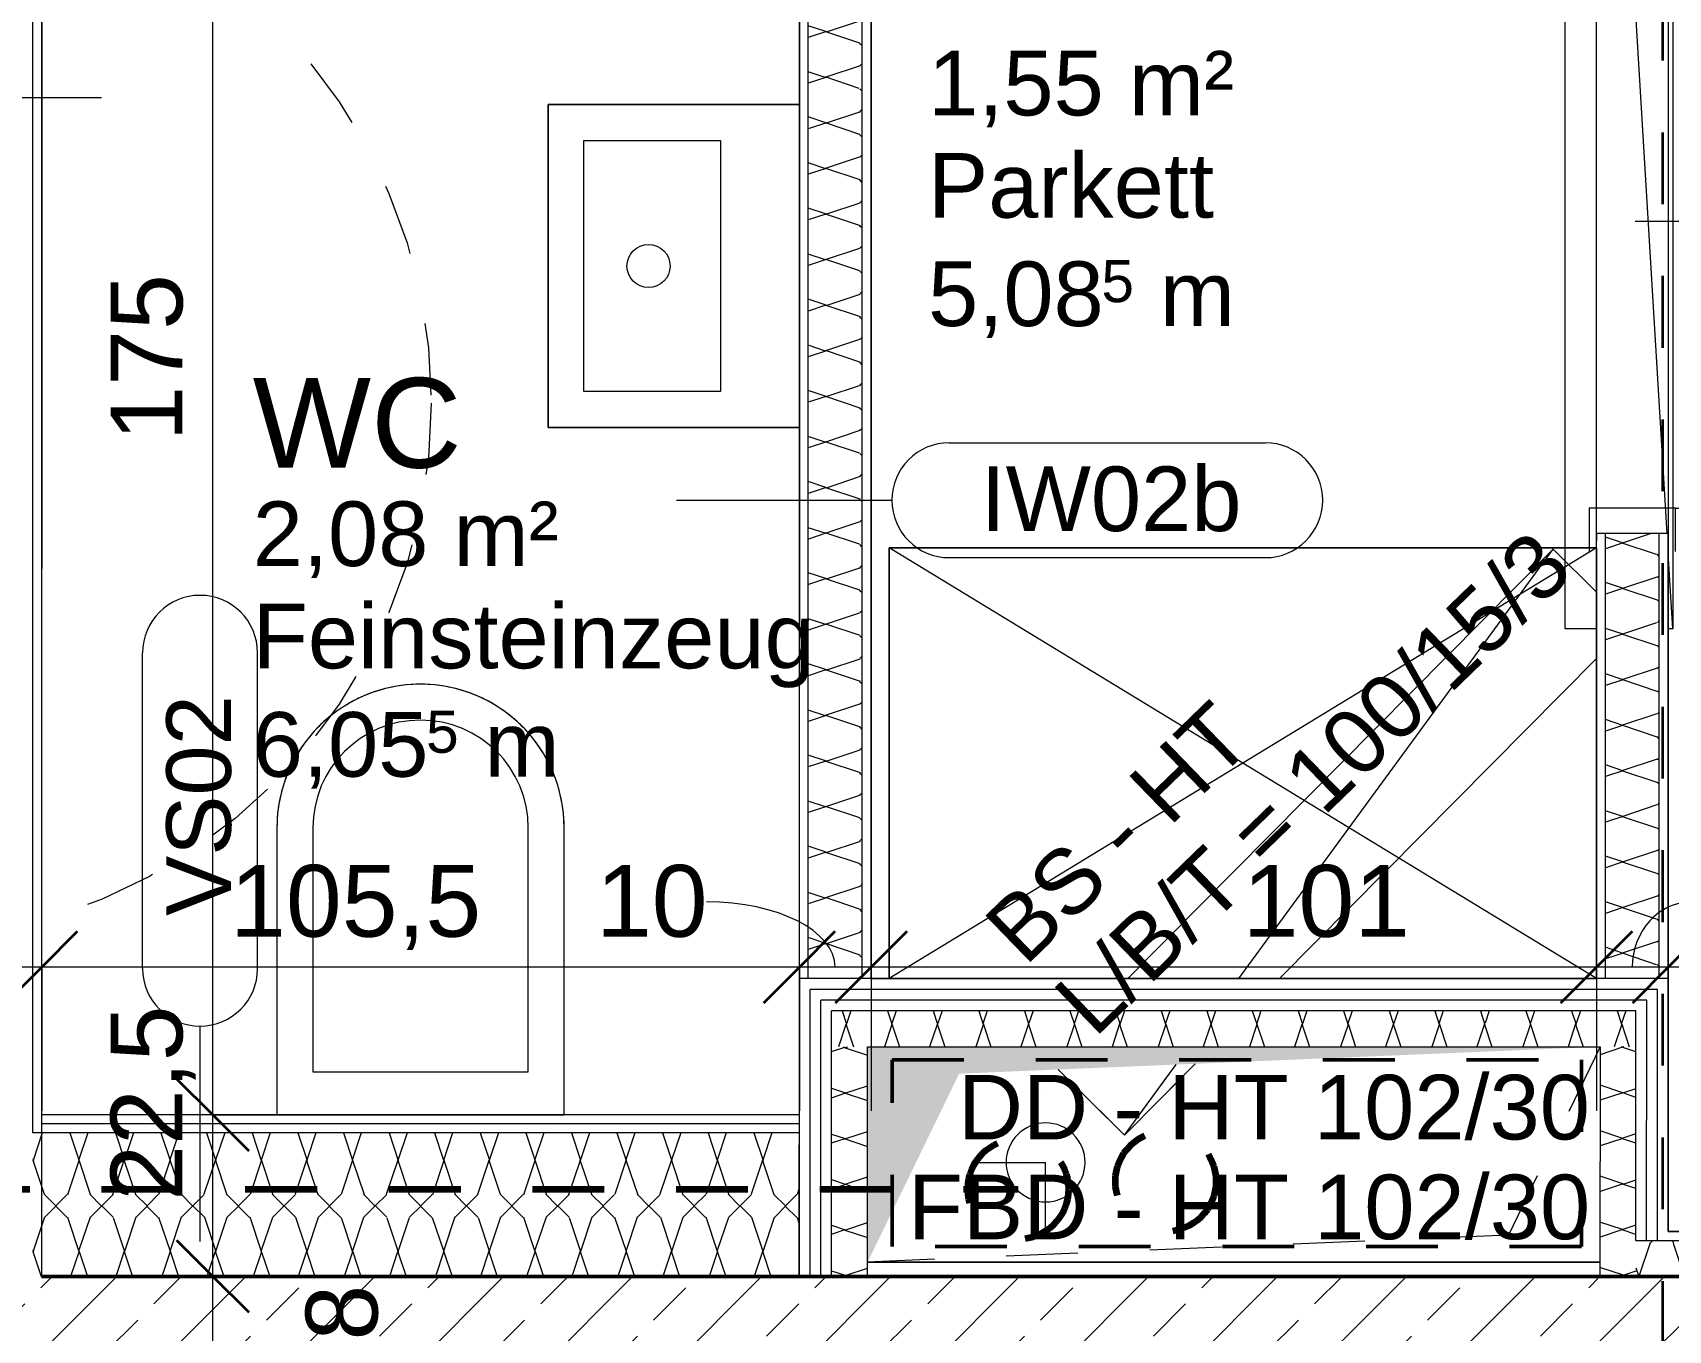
# Model space of a CAD drawing. Header units: metres. Extents: x -67.4 to -27.2, y 43.9 to 89.6.
# Drawn here: x -49.246 to -46.968, y 75.802 to 77.609 of the extents above; entities that cross this region are included whole.
import ezdxf

# ---------------------------------------------------------------- set-up
doc = ezdxf.new("R2010")
doc.units = ezdxf.units.M
for name, pattern in [('Strich Punkt', [0.015875, 0.00635, -0.004763, 0, -0.004763]), ('Strich Punkt Mittel', [0.015875, 0.00635, -0.004763, 0, -0.004763]), ('Verdeckt', [0.003, 0.002, -0.001])]:
    doc.linetypes.add(name, pattern=pattern)
for name, color, linetype, lineweight in [('A-DETL-GENF_', 92, 'Continuous', 13), ('A-DETL-MBND', 5, 'Continuous', 5), ('A_2D', 7, 'Continuous', 13), ('A_Bemassung-50_', 4, 'Continuous', 9), ('A_Bemassung_', 4, 'Continuous', 9), ('A_Beschriftung_', 7, 'Continuous', 9), ('A_Bodenschlitz', 7, 'Continuous', 5), ('A_Bodenschlitz_Projektion', 8, 'Verdeckt', 5), ('A_Brandabschnitte', 30, 'Verdeckt', 50), ('A_Decken', 8, 'Continuous', 13), ('A_Durchbruch_', 7, 'Continuous', 5), ('A_Durchbruch_Projektion', 8, 'Verdeckt', 5), ('A_Kanal_RW', 150, 'Strich Punkt', 100), ('A_Kanal_SW', 34, 'Strich Punkt', 100), ('A_Moebel', 6, 'Continuous', 13), ('A_Raeume_', 7, 'Continuous', 5), ('A_Raeume_Beschriftung_', 7, 'Continuous', 9), ('A_Raster_', 1, 'Continuous', 9), ('A_Sanitaer', 3, 'Continuous', 13), ('A_Tueren', 31, 'Continuous', 13), ('A_Waende', 7, 'Continuous', 13), ('P-PIPE', 3, 'Continuous', 5), ('P-PIPE-CNTR', 3, 'Continuous', 5)]:
    doc.layers.add(name, color=color, linetype=linetype, lineweight=lineweight)
doc.styles.add('Arial_2', font='arial.ttf', dxfattribs={"height": 0.09})
doc.styles.add('Arial_3', font='arial.ttf', dxfattribs={"height": 0.05849})
doc.styles.add('Arial_4', font='arial.ttf', dxfattribs={"height": 0.125})
doc.styles.add('Arial_5', font='arial.ttf', dxfattribs={"height": 0.1})
doc.dimstyles.new('WGA-Bemaßung_2', dxfattribs={"dimscale": 0.3048, "dimtxt": 0.102026, "dimasz": 0.328084, "dimexe": 0.246063, "dimexo": 0.0625, "dimgap": 0.04101, "dimtad": 1, "dimdec": 1, "dimlfac": 100, "dimrnd": 0.5, "dimdsep": 46, "dimtxsty": 'Arial_5', "dimblk1": 'OBLIQUE', "dimblk2": 'OBLIQUE', "dimsah": 1, "dimcen": 0.09, "dimdle": 0.246063, "dimazin": 2, "dimtfac": 1, "dimtdec": 4, "dimtix": 1, "dimtmove": 2, "dimatfit": 3, "dimfxl": 0.656168, "dimfxlon": 1, "dimtvp": 1, "dimtolj": 1, "dimtzin": 0, "dimarcsym": 2})
doc.dimstyles.new('WGA-Bemaßung_3', dxfattribs={"dimscale": 0.3048, "dimtxt": 0.102026, "dimasz": 0.328084, "dimexe": 0.246063, "dimexo": 0.0625, "dimgap": 0.04101, "dimtad": 1, "dimdec": 1, "dimlfac": 100, "dimrnd": 0.5, "dimdsep": 46, "dimtxsty": 'Arial_5', "dimblk1": 'OBLIQUE', "dimblk2": 'OBLIQUE', "dimsah": 1, "dimcen": 0.09, "dimdle": 0.246063, "dimazin": 2, "dimtfac": 1, "dimtdec": 4, "dimtix": 1, "dimtmove": 1, "dimatfit": 3, "dimfxl": 0.656168, "dimfxlon": 1, "dimtvp": 1, "dimtolj": 1, "dimtzin": 0, "dimarcsym": 2})

# ---------------------------------------------------------------- blocks, each defined once
blk = doc.blocks.new('UZ_D1 - SL_0800x2000_Zimmertür_Stahlzarge_GK-5426788-263_PP_02OG_BT2')
at = {"layer": 'A_Tueren', "lineweight": 5}
for p, q in [((0.4, 0.06), (0.4, 0.86)), ((-0.46, 0.06), (-0.4, 0.06)), ((-0.4, 0.06), (-0.4, -0.06)), ((0.4, 0.06), (0.4, -0.06)), ((0.46, 0.06), (0.4, 0.06)), ((-0.4, -0.06), (-0.46, -0.06)), ((0.4, -0.06), (0.46, -0.06))]:
    blk.add_line(p, q, dxfattribs=at)
blk.add_arc((0.4, 0.06), 0.8, 90, 180, dxfattribs=at)
blk = doc.blocks.new('Moeb_Schrank - Schrank_2m_60cm-6582120-263_PP_02OG_BT2')
at = {"layer": 'A_Moebel', "color": 8}
for p, q in [((0, 0), (0.985, 0.6)), ((0, 0.6), (0.985, 0)), ((0.985, 0.6), (0, 0.6)), ((0, 0.6), (0, 0)), ((0, 0), (0, 0.6)), ((0, 0.6), (0.985, 0.6)), ((0.985, 0), (0.985, 0.6)), ((0.985, 0.6), (0.985, 0)), ((0, 0), (0.985, 0)), ((0.985, 0), (0, 0))]:
    blk.add_line(p, q, dxfattribs=at)
blk = doc.blocks.new('Symbol_Schatten - Bodendurchbruch_Schatten-5766287-263_PP_02OG_BT2')
at = {"layer": 'A-DETL-MBND'}
for p, q in [((-0.51, -0.15), (0.51, -0.15)), ((0.51, -0.15), (-0.51, -0.15))]:
    blk.add_line(p, q, dxfattribs=at)
blk = doc.blocks.new('Symbol_Schatten - Bodendurchbruch_Schatten-V66-263_PP_02OG_BT2')
at = {"layer": 'A-DETL-GENF_'}
blk.add_hatch(color=256, dxfattribs=at).paths.add_polyline_path([(-0.51, -0.15), (-0.3825, 0.1125), (0.51, 0.15), (-0.51, 0.15), (-0.51, -0.1486)])
at = {"layer": 'A_2D'}
blk.add_line((0.51, -0.15), (-0.51, -0.15), dxfattribs=at)
at = {"layer": 'A_Durchbruch_'}
blk.add_line((-0.51, -0.15), (0.51, -0.15), dxfattribs=at)
blk = doc.blocks.new('Sani_WC-Wandbasierend - 400x600-V71-263_PP_02OG_BT2')
at = {"layer": 'A_Sanitaer', "lineweight": 5}
for p, q in [((-0.075, 0.5125), (-0.075, 0.1125)), ((-0.075, 0.5125), (-0.075, 0.1125)), ((-0.025, 0.5125), (-0.025, 0.1725)), ((0.275, 0.1725), (0.275, 0.5125)), ((0.325, 0.1125), (0.325, 0.5125)), ((0.325, 0.1125), (0.325, 0.5125)), ((-0.025, 0.1725), (0.275, 0.1725)), ((-0.075, 0.1125), (0.325, 0.1125))]:
    blk.add_line(p, q, dxfattribs=at)
for radius, start, end in [(0.2, 0, 180), (0.2, 101.334, 112.8529), (0.2, 97.6033, 101.334), (0.2, 82.3967, 97.6033), (0.2, 78.666, 82.3967), (0.2, 67.1471, 78.666), (0.2, 118.3339, 128.1952), (0.2, 112.8529, 118.3339), (0.2, 61.6661, 67.1471), (0.2, 51.8048, 61.6661), (0.15, 0, 180), (0.2, 128.1952, 134.0719), (0.2, 45.9281, 51.8048), (0.2, 134.0719, 143.7338), (0.2, 36.2662, 45.9281), (0.2, 143.7338, 149.4915), (0.2, 30.5085, 36.2662), (0.2, 152.2044, 159.851), (0.2, 149.4915, 152.0709), (0.2, 20.149, 30.5085), (0.2, 159.851, 164.7803), (0.2, 15.2197, 20.149), (0.2, 164.7803, 180), (0.2, 0, 15.2197)]:
    blk.add_arc((0.125, 0.5125), radius, start, end, dxfattribs=at)
blk = doc.blocks.new('Sani_Handwaschbecken_Wandbasiert_eckig - 450 x 350-V72-263_PP_02OG_BT2')
at = {"layer": 'A_Sanitaer', "lineweight": 5}
for p, q in [((0.3476, 0.4), (-0.1024, 0.4)), ((-0.1024, 0.4), (-0.1024, 0.05)), ((-0.1024, 0.05), (-0.1024, 0.4)), ((-0.1024, 0.4), (0.3476, 0.4)), ((0.3476, 0.05), (0.3476, 0.4)), ((0.3476, 0.4), (0.3476, 0.05)), ((-0.0524, 0.16), (-0.0524, 0.35)), ((-0.0524, 0.35), (0.2976, 0.35)), ((0.2976, 0.35), (0.2976, 0.16)), ((0.2976, 0.16), (-0.0524, 0.16))]:
    blk.add_line(p, q, dxfattribs=at)
blk.add_circle((0.1226, 0.26), 0.03, dxfattribs=at)
blk = doc.blocks.new('Symbol_Schatten_Verdeckt_unten - Bodendurchbruch_Schatten_Verdeckt_unten-5766288-263_PP_02OG_BT2')
at = {"layer": 'A_Durchbruch_Projektion'}
for p, q in [((-0.51, 0.15), (0.51, 0.15)), ((-0.3825, 0.1125), (0.51, 0.15)), ((-0.51, -0.15), (-0.3825, 0.1125))]:
    blk.add_line(p, q, dxfattribs=at)
blk = doc.blocks.new('Allg_BS - HKLS-10235789-263_PP_02OG_BT2')
at = {"layer": 'A_Bodenschlitz'}
for p, q in [((-1.2499, -0.0372), (-1.2499, 0.0065)), ((-1.2499, 0.0065), (-1.1371, 0.0065)), ((-1.1371, 0.0065), (-0.2046, 0.0065)), ((-0.0796, 0.0065), (1.1204, 0.0065)), ((1.1204, -0.0013), (1.2511, 0.0065)), ((1.1204, 0.0065), (1.2511, 0.0065)), ((1.2511, 0.0065), (1.2511, -0.0522)), ((-0.0796, -0.0733), (1.1204, -0.0013)), ((1.2511, -0.0522), (1.2511, -0.1435)), ((-1.1171, -0.1355), (-0.2471, -0.0834)), ((-0.2571, -0.084), (-0.2471, -0.0834)), ((-1.2499, -0.1435), (-1.145, -0.1372)), ((-1.2499, -0.1435), (-1.2499, -0.1372)), ((1.2511, -0.1435), (-1.2499, -0.1435))]:
    blk.add_line(p, q, dxfattribs=at)
at = {"layer": 'A_Bodenschlitz_Projektion'}
blk.add_line((-0.2571, -0.084), (-0.2471, -0.0834), dxfattribs=at)
blk = doc.blocks.new('Allg_BS - HKLS-10235931-263_PP_02OG_BT2')
at = {"layer": 'A_Bodenschlitz'}
for p, q in [((-0.3412, 0.0065), (0.5006, 0.0065)), ((-0.2323, -0.1034), (0.5006, 0.0065)), ((0.5006, 0.0065), (0.5006, -0.0783)), ((-0.4994, -0.1435), (-0.4994, -0.0138)), ((-0.4994, -0.1435), (-0.4994, -0.0138)), ((-0.4994, -0.1435), (-0.3791, -0.1255)), ((-0.4994, -0.1435), (-0.3791, -0.1255)), ((-0.3597, -0.1435), (-0.4994, -0.1435)), ((-0.3597, -0.1435), (-0.4994, -0.1435)), ((0.4348, -0.1435), (-0.1926, -0.1435))]:
    blk.add_line(p, q, dxfattribs=at)
at = {"layer": 'A_Bodenschlitz_Projektion'}
for p, q in [((-0.4994, -0.1435), (-0.4994, -0.0138)), ((-0.4994, -0.1435), (-0.3791, -0.1255)), ((-0.3597, -0.1435), (-0.4994, -0.1435))]:
    blk.add_line(p, q, dxfattribs=at)
blk = doc.blocks.new('BS_Tuer_PP - rechts-10002445-263_PP_02OG_BT2')
at = {"layer": 'A_Beschriftung_'}
blk.add_line((0, 0.000124), (0, -0.010513), dxfattribs=at)
blk = doc.blocks.new('DIMBLOCK227-263_PP_02OG_BT2')
at = {"layer": 'A_Bemassung-50_', "lineweight": 35, "transparency": 16777216}
for p, q in [((-48.9949, 75.8766), (-49.0449, 75.9266)), ((-48.9949, 75.8766), (-48.9449, 75.8266)), ((-48.995, 75.6966), (-49.0449, 75.7466)), ((-48.995, 75.6966), (-48.945, 75.6466))]:
    blk.add_line(p, q, dxfattribs=at)
at = {"layer": 'A_Bemassung-50_', "transparency": 16777216}
for p, q in [((-48.9949, 75.8766), (-49.0699, 75.8766)), ((-48.995, 75.6966), (-48.9949, 75.8766)), ((-48.9949, 75.8766), (-48.7949, 75.8766)), ((-48.995, 75.6966), (-49.07, 75.6966)), ((-48.995, 75.6966), (-48.795, 75.6966))]:
    blk.add_line(p, q, dxfattribs=at)
at = {"layer": 'A_Bemassung-50_', "color": 0, "transparency": 16777216, "insert": (-48.8655, 75.7096), "char_height": 0.1, "width": 0.184588, "attachment_point": 1, "rotation": 90, "line_spacing_factor": 0.941778, "style": 'Arial_5'}
blk.add_mtext('18', dxfattribs=at)
blk = doc.blocks.new('_Oblique')
at = {"color": 0, "linetype": 'ByBlock', "lineweight": -2}
blk.add_line((-0.5, -0.5), (0.5, 0.5), dxfattribs=at)
blk = doc.blocks.new('DIMBLOCK228-263_PP_02OG_BT2')
at = {"layer": 'A_Bemassung-50_', "lineweight": 35, "transparency": 16777216}
for p, q in [((-48.9949, 76.1016), (-49.0449, 76.1516)), ((-48.9949, 76.1016), (-48.9449, 76.0516)), ((-48.9949, 75.8766), (-49.0449, 75.9266)), ((-48.9949, 75.8766), (-48.9449, 75.8266))]:
    blk.add_line(p, q, dxfattribs=at)
at = {"layer": 'A_Bemassung-50_', "transparency": 16777216}
for p, q in [((-48.9949, 76.1016), (-49.0699, 76.1016)), ((-48.9949, 75.8766), (-48.9949, 76.1016)), ((-48.9949, 76.1016), (-48.7949, 76.1016)), ((-48.9949, 75.8766), (-49.0699, 75.8766)), ((-48.9949, 75.8766), (-48.7949, 75.8766))]:
    blk.add_line(p, q, dxfattribs=at)
at = {"layer": 'A_Bemassung-50_', "color": 0, "transparency": 16777216, "insert": (-49.1372, 75.9821), "char_height": 0.1, "width": 0.323972, "attachment_point": 1, "rotation": 90, "line_spacing_factor": 0.941778, "style": 'Arial_5'}
blk.add_mtext('22,5', dxfattribs=at)
blk = doc.blocks.new('DIMBLOCK229-263_PP_02OG_BT2')
at = {"layer": 'A_Bemassung-50_', "lineweight": 35, "transparency": 16777216}
for p, q in [((-48.9947, 77.8491), (-49.0447, 77.8991)), ((-48.9947, 77.8491), (-48.9447, 77.7991)), ((-48.9949, 76.1016), (-49.0449, 76.1516)), ((-48.9949, 76.1016), (-48.9449, 76.0516))]:
    blk.add_line(p, q, dxfattribs=at)
at = {"layer": 'A_Bemassung-50_', "transparency": 16777216}
for p, q in [((-48.9947, 77.8491), (-49.1947, 77.8491)), ((-48.9949, 76.1016), (-48.9947, 77.8491)), ((-48.9947, 77.8491), (-48.9197, 77.8491)), ((-48.9949, 76.1016), (-49.0699, 76.1016)), ((-48.9949, 76.1016), (-48.7949, 76.1016))]:
    blk.add_line(p, q, dxfattribs=at)
at = {"layer": 'A_Bemassung-50_', "color": 0, "transparency": 16777216, "insert": (-49.1371, 77.0397), "char_height": 0.1, "width": 0.276883, "attachment_point": 1, "rotation": 90, "line_spacing_factor": 0.941778, "style": 'Arial_5'}
blk.add_mtext('175', dxfattribs=at)
blk = doc.blocks.new('DIMBLOCK240-263_PP_02OG_BT2')
at = {"layer": 'A_Bemassung-50_', "transparency": 16777216}
for p, q in [((-46.9681, 76.3074), (-46.9681, 76.3824)), ((-45.2706, 76.3073), (-45.2706, 76.3823)), ((-45.2706, 76.3073), (-46.9681, 76.3074)), ((-46.9681, 76.3074), (-46.9681, 76.1074)), ((-45.2706, 76.3073), (-45.2706, 76.1073))]:
    blk.add_line(p, q, dxfattribs=at)
at = {"layer": 'A_Bemassung-50_', "lineweight": 35, "transparency": 16777216}
for p, q in [((-46.9681, 76.3074), (-46.9181, 76.3574)), ((-45.2706, 76.3073), (-45.2206, 76.3573)), ((-46.9681, 76.3074), (-47.0181, 76.2574)), ((-45.2706, 76.3073), (-45.3206, 76.2573))]:
    blk.add_line(p, q, dxfattribs=at)
at = {"layer": 'A_Bemassung-50_', "color": 0, "transparency": 16777216, "insert": (-46.0277, 76.4497), "char_height": 0.1, "width": 0.276883, "attachment_point": 1, "rotation": 359.9983, "line_spacing_factor": 0.941778, "style": 'Arial_5'}
blk.add_mtext('170', dxfattribs=at)
blk = doc.blocks.new('DIMBLOCK241-263_PP_02OG_BT2')
at = {"layer": 'A_Bemassung-50_', "transparency": 16777216}
for p, q in [((-47.0681, 76.3074), (-47.0681, 76.3824)), ((-46.9681, 76.3074), (-46.9681, 76.3824)), ((-46.9681, 76.3074), (-47.0681, 76.3074)), ((-47.0681, 76.3074), (-47.0681, 76.1074)), ((-46.9681, 76.3074), (-46.9681, 76.1074))]:
    blk.add_line(p, q, dxfattribs=at)
at = {"layer": 'A_Bemassung-50_', "lineweight": 35, "transparency": 16777216}
for p, q in [((-47.0681, 76.3074), (-47.0181, 76.3574)), ((-46.9681, 76.3074), (-46.9181, 76.3574)), ((-47.0681, 76.3074), (-47.1181, 76.2574)), ((-46.9681, 76.3074), (-47.0181, 76.2574))]:
    blk.add_line(p, q, dxfattribs=at)
at = {"layer": 'A_Bemassung-50_', "transparency": 16777216}
blk.add_ellipse((-46.9355, 76.3074), major_axis=(0, 0.091), ratio=0.90859, start_param=0, end_param=1.570796, dxfattribs=at)
at = {"layer": 'A_Bemassung-50_', "color": 0, "transparency": 16777216, "insert": (-46.9355, 76.4497), "char_height": 0.1, "width": 0.184588, "attachment_point": 1, "rotation": 359.9983, "line_spacing_factor": 0.941778, "style": 'Arial_5'}
blk.add_mtext('10', dxfattribs=at)
blk = doc.blocks.new('DIMBLOCK242-263_PP_02OG_BT2')
at = {"layer": 'A_Bemassung-50_', "transparency": 16777216}
for p, q in [((-48.0781, 76.3074), (-48.0781, 76.3824)), ((-47.0681, 76.3074), (-47.0681, 76.3824)), ((-47.0681, 76.3074), (-48.0781, 76.3074)), ((-48.0781, 76.3074), (-48.0781, 76.1074)), ((-47.0681, 76.3074), (-47.0681, 76.1074))]:
    blk.add_line(p, q, dxfattribs=at)
at = {"layer": 'A_Bemassung-50_', "lineweight": 35, "transparency": 16777216}
for p, q in [((-48.0781, 76.3074), (-48.0281, 76.3574)), ((-47.0681, 76.3074), (-47.0181, 76.3574)), ((-48.0781, 76.3074), (-48.1281, 76.2574)), ((-47.0681, 76.3074), (-47.1181, 76.2574))]:
    blk.add_line(p, q, dxfattribs=at)
at = {"layer": 'A_Bemassung-50_', "color": 0, "transparency": 16777216, "insert": (-47.5608, 76.4497), "char_height": 0.1, "width": 0.276883, "attachment_point": 1, "rotation": 359.9983, "line_spacing_factor": 0.941778, "style": 'Arial_5'}
blk.add_mtext('101', dxfattribs=at)
blk = doc.blocks.new('DIMBLOCK243-263_PP_02OG_BT2')
at = {"layer": 'A_Bemassung-50_', "transparency": 16777216}
for p, q in [((-48.1781, 76.3074), (-48.1781, 76.3824)), ((-48.0781, 76.3074), (-48.0781, 76.3824)), ((-48.0781, 76.3074), (-48.1781, 76.3074)), ((-48.1781, 76.3074), (-48.1781, 76.1074)), ((-48.0781, 76.3074), (-48.0781, 76.1074))]:
    blk.add_line(p, q, dxfattribs=at)
at = {"layer": 'A_Bemassung-50_', "lineweight": 35, "transparency": 16777216}
for p, q in [((-48.1781, 76.3074), (-48.1281, 76.3574)), ((-48.0781, 76.3074), (-48.0281, 76.3574)), ((-48.1781, 76.3074), (-48.2281, 76.2574)), ((-48.0781, 76.3074), (-48.1281, 76.2574))]:
    blk.add_line(p, q, dxfattribs=at)
at = {"layer": 'A_Bemassung-50_', "transparency": 16777216}
blk.add_ellipse((-48.3075, 76.3074), major_axis=(-0.1793, 0), ratio=0.507379, start_param=3.141593, end_param=4.712389, dxfattribs=at)
at = {"layer": 'A_Bemassung-50_', "color": 0, "transparency": 16777216, "insert": (-48.4613, 76.4497), "char_height": 0.1, "width": 0.184588, "attachment_point": 1, "rotation": 359.9983, "line_spacing_factor": 0.941778, "style": 'Arial_5'}
blk.add_mtext('10', dxfattribs=at)
blk = doc.blocks.new('DIMBLOCK244-263_PP_02OG_BT2')
at = {"layer": 'A_Bemassung-50_', "transparency": 16777216}
for p, q in [((-49.2331, 76.3074), (-49.2331, 76.3824)), ((-48.1781, 76.3074), (-48.1781, 76.3824)), ((-48.1781, 76.3074), (-49.2331, 76.3074)), ((-49.2331, 76.3074), (-49.2331, 76.1074)), ((-48.1781, 76.3074), (-48.1781, 76.1074))]:
    blk.add_line(p, q, dxfattribs=at)
at = {"layer": 'A_Bemassung-50_', "lineweight": 35, "transparency": 16777216}
for p, q in [((-49.2331, 76.3074), (-49.1831, 76.3574)), ((-48.1781, 76.3074), (-48.1281, 76.3574)), ((-49.2331, 76.3074), (-49.2831, 76.2574)), ((-48.1781, 76.3074), (-48.2281, 76.2574))]:
    blk.add_line(p, q, dxfattribs=at)
at = {"layer": 'A_Bemassung-50_', "color": 0, "transparency": 16777216, "insert": (-48.9707, 76.4498), "char_height": 0.1, "width": 0.416266, "attachment_point": 1, "rotation": 359.9983, "line_spacing_factor": 0.941778, "style": 'Arial_5'}
blk.add_mtext('105,5', dxfattribs=at)
blk = doc.blocks.new('DIMBLOCK245-263_PP_02OG_BT2')
at = {"layer": 'A_Bemassung-50_', "transparency": 16777216}
for p, q in [((-49.3331, 76.3074), (-49.3331, 76.3824)), ((-49.2331, 76.3074), (-49.2331, 76.3824)), ((-49.2331, 76.3074), (-49.3331, 76.3074)), ((-49.3331, 76.3074), (-49.3331, 76.1074)), ((-49.2331, 76.3074), (-49.2331, 76.1074))]:
    blk.add_line(p, q, dxfattribs=at)
at = {"layer": 'A_Bemassung-50_', "lineweight": 35, "transparency": 16777216}
for p, q in [((-49.3331, 76.3074), (-49.2831, 76.3574)), ((-49.2331, 76.3074), (-49.1831, 76.3574)), ((-49.3331, 76.3074), (-49.3831, 76.2574)), ((-49.2331, 76.3074), (-49.2831, 76.2574))]:
    blk.add_line(p, q, dxfattribs=at)
at = {"layer": 'A_Bemassung-50_', "transparency": 16777216}
blk.add_ellipse((-49.3889, 76.3074), major_axis=(-0.1058, 0), ratio=0.859994, start_param=3.141593, end_param=4.712389, dxfattribs=at)
at = {"layer": 'A_Bemassung-50_', "color": 0, "transparency": 16777216, "insert": (-49.5428, 76.4498), "char_height": 0.1, "width": 0.184588, "attachment_point": 1, "rotation": 359.9983, "line_spacing_factor": 0.941778, "style": 'Arial_5'}
blk.add_mtext('10', dxfattribs=at)
blk = doc.blocks.new('BS_Wand_Lollipop - rechts_oben-2026913-263_PP_02OG_BT2')
at = {"layer": 'A_Beschriftung_'}
for p, q in [((0.0046, 0.0016), (0.0134, 0.0016)), ((-0.003, 0), (0.003, 0)), ((0.0046, -0.0016), (0.0134, -0.0016))]:
    blk.add_line(p, q, dxfattribs=at)
for centre, start, end in [((0.0046, 0), 90, 270), ((0.0134, 0), 270, 90)]:
    blk.add_arc(centre, 0.0016, start, end, dxfattribs=at)
blk = doc.blocks.new('BS_Wand_Lollipop - links_unten-2026911-263_PP_02OG_BT2')
at = {"layer": 'A_Beschriftung_'}
for p, q in [((-0.00467, 0.001367), (-0.01347, 0.001367)), ((-0.003087, 0), (0.003, 0)), ((-0.00467, -0.001833), (-0.01347, -0.001833))]:
    blk.add_line(p, q, dxfattribs=at)
for centre, start, end in [((-0.01347, -0.000233), 90, 270), ((-0.00467, -0.000233), 270, 90)]:
    blk.add_arc(centre, 0.0016, start, end, dxfattribs=at)

msp = doc.modelspace()

# ---------------------------------------------------------------- hatches: boundary and pattern name
at = {"layer": 'A_Waende', "lineweight": 5}
h = msp.add_hatch(dxfattribs=at)
h.set_pattern_fill('FP_55', color=250, angle=247.64, style=0, pattern_type=2)
h.set_pattern_definition([(134.998, (-46.96795, 77.12031), (-0.253995, 0.127012), [0.02245, -0.15715]), (134.998, (-47.079095, 77.16819), (-0.253995, 0.127012), [0.02245, -0.15715]), (134.998, (-46.9677, 77.184), (-0.253995, 0.127012), [0.02245, -0.15715]), (134.998, (-47.079226, 77.23096), (-0.253995, 0.127012), [0.02245, -0.15715]), (161.563, (-46.98433, 77.135697), (-0.5079932, 0.1270184), [0.0502, -0.35141]), (161.563, (-47.031713, 77.151944), (-0.5079932, 0.1270184), [0.0502, -0.35141]), (161.563, (-46.98408, 77.19939), (-0.5079932, 0.1270184), [0.0502, -0.35141]), (161.563, (-47.031463, 77.215638), (-0.5079932, 0.1270184), [0.0502, -0.35141]), (224.998, (-47.07941, 77.13588), (0.254004, 0.126995), [0.02245, -0.15715]), (224.998, (-46.9677, 77.184), (0.254004, 0.126995), [0.02245, -0.15715]), (224.998, (-47.07916, 77.199575), (0.254004, 0.126995), [0.02245, -0.15715]), (224.998, (-46.967835, 77.24677), (0.254004, 0.126995), [0.02245, -0.15715]), (198.433, (-47.031713, 77.151944), (0.508002, 0.126983), [0.0502, -0.35141]), (198.433, (-46.984016, 77.168006), (0.508002, 0.126983), [0.0502, -0.35141]), (198.433, (-47.031463, 77.215638), (0.5080021, 0.126983), [0.0502, -0.35141]), (198.433, (-46.983766, 77.2317), (0.5080021, 0.126983), [0.0502, -0.35141])])
h.paths.add_polyline_path([(-46.9806, 76.2915), (-46.9806, 76.9115), (-47.0556, 76.9115), (-47.0556, 76.2915), (-47.0131, 76.2915)])
h.paths.add_polyline_path([(-46.9806, 77.7815), (-46.9806, 77.9365), (-47.0556, 77.9365), (-47.0552, 77.7815)])
h = msp.add_hatch(dxfattribs=at)
h.set_pattern_fill('FP_53', color=250, angle=247.64, style=0, pattern_type=2)
h.set_pattern_definition([(134.998, (-48.07858, 77.07004), (-0.253995, 0.127012), [0.02245, -0.15715]), (134.998, (-48.18972, 77.11792), (-0.253995, 0.127012), [0.02245, -0.15715]), (134.998, (-48.07833, 77.133735), (-0.253995, 0.127012), [0.02245, -0.15715]), (134.998, (-48.189475, 77.18162), (-0.253995, 0.127012), [0.02245, -0.15715]), (161.563, (-48.093655, 77.085973), (-0.5079932, 0.1270184), [0.0502, -0.35141]), (161.563, (-48.141037, 77.10222), (-0.5079932, 0.1270184), [0.0502, -0.35141]), (161.563, (-48.09433, 77.150047), (-0.5079932, 0.1270184), [0.0502, -0.35141]), (161.563, (-48.142093, 77.16537), (-0.5079932, 0.1270184), [0.0502, -0.35141]), (224.998, (-48.18873, 77.08616), (0.254004, 0.126995), [0.02245, -0.15715]), (224.998, (-48.07833, 77.133735), (0.254004, 0.126995), [0.02245, -0.15715]), (224.998, (-48.18941, 77.15023), (0.254004, 0.126995), [0.02245, -0.15715]), (224.998, (-48.07808, 77.19743), (0.254004, 0.126995), [0.02245, -0.15715]), (198.433, (-48.141037, 77.10222), (0.508002, 0.126983), [0.0502, -0.35141]), (198.433, (-48.09372, 77.117357), (0.508002, 0.126983), [0.0502, -0.35141]), (198.433, (-48.142093, 77.16537), (0.508002, 0.126983), [0.0502, -0.35141]), (198.433, (-48.094396, 77.18143), (0.508002, 0.126983), [0.0502, -0.35141])])
h.paths.add_polyline_path([(-48.0906, 76.2915), (-48.0906, 77.8616), (-48.1656, 77.8616), (-48.1656, 76.2915), (-48.1351, 76.2915)])
h = msp.add_hatch(dxfattribs=at)
h.set_pattern_fill('FP_59', color=250, angle=-112.36, style=0, pattern_type=2)
h.set_pattern_definition([(224.998, (-47.57289, 76.2911), (-0.127012, -0.253995), [0.02245, -0.15715]), (224.998, (-47.62077, 76.17995), (-0.127012, -0.253995), [0.02245, -0.15715]), (224.998, (-47.636585, 76.291345), (-0.127012, -0.253995), [0.02245, -0.15715]), (224.998, (-47.68447, 76.1802), (-0.127012, -0.253995), [0.02245, -0.15715]), (251.563, (-47.588823, 76.276023), (-0.1270184, -0.5079932), [0.0502, -0.35141]), (251.563, (-47.60545, 76.227716), (-0.1270184, -0.5079932), [0.0502, -0.35141]), (251.563, (-47.652897, 76.275348), (-0.1270184, -0.5079932), [0.0502, -0.35141]), (251.563, (-47.66822, 76.227586), (-0.1270184, -0.5079932), [0.0502, -0.35141]), (314.998, (-47.58939, 76.18002), (-0.126995, 0.254004), [0.02245, -0.15715]), (314.998, (-47.636585, 76.291345), (-0.126995, 0.254004), [0.02245, -0.15715]), (314.998, (-47.65308, 76.18027), (-0.126995, 0.254004), [0.02245, -0.15715]), (314.998, (-47.70028, 76.291595), (-0.126995, 0.254004), [0.02245, -0.15715]), (288.433, (-47.60545, 76.227716), (-0.126983, 0.508002), [0.0502, -0.35141]), (288.433, (-47.620588, 76.275033), (-0.126983, 0.508002), [0.0502, -0.35141]), (288.433, (-47.66822, 76.227586), (-0.126983, 0.508002), [0.0502, -0.35141]), (288.433, (-47.68428, 76.275282), (-0.126983, 0.508002), [0.0502, -0.35141])])
h.paths.add_polyline_path([(-47.0131, 76.1965), (-47.0131, 76.1965), (-47.0131, 76.2465), (-48.1331, 76.2465), (-48.1331, 76.1965), (-47.0132, 76.1965)])
h = msp.add_hatch(dxfattribs=at)
h.set_pattern_fill('FP_93', color=250, angle=-112.36, style=0, pattern_type=2)
h.set_pattern_definition([(315, (-48.17836, 76.03627), (0.253995, -0.127012), [0.02245, -0.15715]), (315, (-48.066835, 75.98931), (0.253995, -0.127012), [0.02245, -0.15715]), (315, (-48.17823, 75.9735), (0.253995, -0.127012), [0.02245, -0.15715]), (314.998, (-48.067085, 75.92562), (0.253995, -0.127012), [0.02245, -0.15715]), (341.563, (-48.16198, 76.020883), (0.507993, -0.1270184), [0.0502, -0.35141]), (341.563, (-48.114597, 76.004636), (0.507993, -0.1270184), [0.0502, -0.35141]), (341.563, (-48.16223, 75.95719), (0.507993, -0.1270184), [0.0502, -0.35141]), (341.563, (-48.114847, 75.94094), (0.507993, -0.1270184), [0.0502, -0.35141]), (45, (-48.0669, 76.0207), (-0.254004, -0.126995), [0.02245, -0.15715]), (45, (-48.17823, 75.9735), (-0.254004, -0.126995), [0.02245, -0.15715]), (45, (-48.06715, 75.957), (-0.254004, -0.126995), [0.02245, -0.15715]), (44.998, (-48.178476, 75.90981), (-0.254004, -0.126995), [0.02245, -0.15715]), (18.433, (-48.114597, 76.004636), (-0.508002, -0.126983), [0.0502, -0.35141]), (18.433, (-48.162294, 75.988573), (-0.508002, -0.126983), [0.0502, -0.35141]), (18.433, (-48.114847, 75.94094), (-0.508002, -0.126983), [0.0502, -0.35141]), (18.433, (-48.162163, 75.925804), (-0.508002, -0.126983), [0.0502, -0.35141])])
h.paths.add_polyline_path([(-48.0832, 75.8765), (-48.0832, 76.1965), (-48.1331, 76.1965), (-48.1332, 75.8765), (-48.0832, 75.8765)])
h = msp.add_hatch(dxfattribs=at)
h.set_pattern_fill('FP_92', color=250, angle=247.64, style=0, pattern_type=2)
h.set_pattern_definition([(135, (-46.96812, 76.03691), (-0.253995, 0.127012), [0.02245, -0.15715]), (135, (-47.07964, 76.08387), (-0.253995, 0.127012), [0.02245, -0.15715]), (135, (-46.96825, 76.09968), (-0.253995, 0.127012), [0.02245, -0.15715]), (134.998, (-47.07939, 76.14756), (-0.253995, 0.127012), [0.02245, -0.15715]), (161.563, (-46.984494, 76.0523), (-0.507993, 0.1270184), [0.0502, -0.35141]), (161.563, (-47.031876, 76.068547), (-0.507993, 0.1270184), [0.0502, -0.35141]), (161.563, (-46.984245, 76.115994), (-0.507993, 0.1270184), [0.0502, -0.35141]), (161.563, (-47.031626, 76.13224), (-0.507993, 0.1270184), [0.0502, -0.35141]), (225, (-47.07957, 76.05248), (0.254004, 0.126995), [0.02245, -0.15715]), (225, (-46.96825, 76.09968), (0.254004, 0.126995), [0.02245, -0.15715]), (225, (-47.07932, 76.11618), (0.254004, 0.126995), [0.02245, -0.15715]), (224.998, (-46.968, 76.16338), (0.254004, 0.126995), [0.02245, -0.15715]), (198.433, (-47.031876, 76.068547), (0.508002, 0.126983), [0.0502, -0.35141]), (198.433, (-46.98418, 76.08461), (0.508002, 0.126983), [0.0502, -0.35141]), (198.433, (-47.031626, 76.13224), (0.508002, 0.126983), [0.0502, -0.35141]), (198.433, (-46.98431, 76.14738), (0.508002, 0.126983), [0.0502, -0.35141])])
h.paths.add_polyline_path([(-47.0132, 75.8765), (-47.0132, 76.1965), (-47.0631, 76.1965), (-47.0632, 75.8765), (-47.0132, 75.8765)])
h = msp.add_hatch(dxfattribs=at)
h.set_pattern_fill('FP_60', color=250, angle=-112.36, style=0, pattern_type=2)
h.set_pattern_definition([(224.998, (-48.70512, 76.10157), (-0.127012, -0.253995), [0.02245, -0.15715]), (224.998, (-48.753, 75.99043), (-0.127012, -0.253995), [0.02245, -0.15715]), (224.998, (-48.76881, 76.10182), (-0.127012, -0.253995), [0.02245, -0.15715]), (224.998, (-48.816695, 75.99068), (-0.127012, -0.253995), [0.02245, -0.15715]), (251.563, (-48.721432, 76.085577), (-0.1270184, -0.5079932), [0.0502, -0.35141]), (251.563, (-48.73768, 76.038195), (-0.1270184, -0.5079932), [0.0502, -0.35141]), (251.563, (-48.785126, 76.085826), (-0.1270184, -0.5079932), [0.0502, -0.35141]), (251.563, (-48.80045, 76.038064), (-0.1270184, -0.5079932), [0.0502, -0.35141]), (314.998, (-48.72162, 75.9905), (-0.126995, 0.254004), [0.02245, -0.15715]), (314.998, (-48.76881, 76.10182), (-0.126995, 0.254004), [0.02245, -0.15715]), (314.998, (-48.78531, 75.99075), (-0.126995, 0.254004), [0.02245, -0.15715]), (314.998, (-48.83289, 76.10115), (-0.126995, 0.254004), [0.02245, -0.15715]), (288.433, (-48.73768, 76.038195), (-0.126983, 0.508002), [0.0502, -0.35141]), (288.433, (-48.752817, 76.08551), (-0.126983, 0.508002), [0.0502, -0.35141]), (288.433, (-48.80045, 76.038064), (-0.126983, 0.508002), [0.0502, -0.35141]), (288.433, (-48.81651, 76.08576), (-0.126983, 0.508002), [0.0502, -0.35141])])
h.paths.add_polyline_path([(-48.1782, 75.8765), (-48.1781, 76.0765), (-49.2456, 76.0765), (-49.2456, 75.8765), (-48.1793, 75.8765)])
h.paths.add_polyline_path([(-49.2332, 75.8765), (-49.2332, 75.8765), (-49.2456, 75.8765)])
h = msp.add_hatch(dxfattribs=at)
h.set_pattern_fill('FP_152', color=250, angle=-112.36, style=0, pattern_type=2)
h.set_pattern_definition([(224.998, (-46.08828, 75.938825), (-0.127012, -0.253995), [0.02245, -0.15715]), (224.998, (-46.13616, 75.82768), (-0.127012, -0.253995), [0.02245, -0.15715]), (224.998, (-46.15197, 75.939075), (-0.127012, -0.253995), [0.02245, -0.15715]), (224.998, (-46.19893, 75.82755), (-0.127012, -0.253995), [0.02245, -0.15715]), (251.563, (-46.10459, 75.92283), (-0.1270184, -0.5079932), [0.0502, -0.35141]), (251.563, (-46.119912, 75.875066), (-0.1270184, -0.5079932), [0.0502, -0.35141]), (251.563, (-46.16736, 75.922697), (-0.1270184, -0.5079932), [0.0502, -0.35141]), (251.563, (-46.183606, 75.875315), (-0.1270184, -0.5079932), [0.0502, -0.35141]), (314.998, (-46.10385, 75.82737), (-0.126995, 0.254004), [0.02245, -0.15715]), (314.998, (-46.15197, 75.939075), (-0.126995, 0.254004), [0.02245, -0.15715]), (314.998, (-46.16754, 75.82762), (-0.126995, 0.254004), [0.02245, -0.15715]), (314.998, (-46.21474, 75.93894), (-0.126995, 0.254004), [0.02245, -0.15715]), (288.433, (-46.119912, 75.875066), (-0.126983, 0.508002), [0.0502, -0.35141]), (288.433, (-46.135975, 75.922763), (-0.126983, 0.508002), [0.0502, -0.35141]), (288.433, (-46.183606, 75.875315), (-0.126983, 0.508002), [0.0502, -0.35141]), (288.433, (-46.19967, 75.923012), (-0.126983, 0.508002), [0.0502, -0.35141])])
h.paths.add_polyline_path([(-45.7207, 75.8764), (-45.7207, 75.9264), (-45.7682, 75.9264), (-45.7682, 75.8764), (-45.7235, 75.8764)])
h.paths.add_polyline_path([(-46.7882, 75.8765), (-46.7882, 75.9265), (-46.9682, 75.9265), (-46.9682, 75.9265), (-47.0132, 75.9265), (-47.0132, 75.8765), (-46.9682, 75.8765), (-46.9682, 75.8765), (-46.8082, 75.8765)])
h = msp.add_hatch(dxfattribs=at)
h.set_pattern_fill('FP_4', color=250, style=0, pattern_type=2)
h.set_pattern_definition([(45, (0, 0), (-0.08980256, 0.08980256), []), (45, (0.0898, 0), (-0.08980256, 0.08980256), [0.0635, -0.03175])])
h.paths.add_polyline_path([(-45.2082, 75.6964), (-45.2082, 75.8764), (-45.7682, 75.8764), (-45.7682, 75.6964), (-45.2082, 75.6964)])
h.paths.add_polyline_path([(-46.7882, 75.6965), (-46.7882, 75.8765), (-49.3331, 75.8765), (-49.3332, 75.8765), (-53.9882, 75.8766), (-53.9882, 75.6967), (-46.8082, 75.6965)])

# ---------------------------------------------------------------- linework, layer by layer
at = {"layer": 'A_2D', "linetype": 'Verdeckt', "lineweight": 5}
msp.add_circle((-49.4407, 77.0932), 0.75, dxfattribs=at)
at = {"layer": 'A_Brandabschnitte'}
for p, q in [((-48.049, 76.1782), (-47.089, 76.1782)), ((-48.049, 75.9182), (-48.049, 76.1782)), ((-47.089, 76.1782), (-47.089, 75.9182)), ((-47.089, 75.9182), (-48.049, 75.9182))]:
    msp.add_line(p, q, dxfattribs=at)
at = {"layer": 'A_Decken'}
for p, q in [((-47.0681, 76.2915), (-47.0681, 76.9015)), ((-48.0832, 75.8965), (-47.0632, 75.8965))]:
    msp.add_line(p, q, dxfattribs=at)
at = {"layer": 'A_Kanal_RW'}
msp.add_line((-49.3497, 75.9983), (-47.8734, 75.9983), dxfattribs=at)
msp.add_circle((-47.668, 76.0091), 0.07, dxfattribs=at)
at = {"layer": 'A_Kanal_SW'}
msp.add_circle((-47.8734, 75.9983), 0.07, dxfattribs=at)
at = {"layer": 'A_Raeume_', "flags": 128}
for points in [[(-46.9681, 77.949), (-46.9681, 76.2931), (-46.9681, 76.2915), (-46.9681, 76.244), (-46.9682, 75.939), (-45.2707, 75.9389), (-45.2706, 77.9489)], [(-49.2332, 75.8765), (-48.1782, 75.8765), (-48.1781, 76.244), (-48.1781, 76.2915), (-48.1781, 76.2931), (-48.1781, 77.8491), (-49.2331, 77.8491)], [(-48.0781, 77.824), (-48.0781, 76.2915), (-47.0681, 76.2915), (-47.0681, 77.8112), (-47.0681, 77.824), (-47.6531, 77.824)]]:
    msp.add_lwpolyline(points, close=True, dxfattribs=at)
at = {"layer": 'A_Raster_', "linetype": 'Strich Punkt Mittel', "lineweight": 35}
msp.add_line((-46.9759, 85.8702), (-46.9771, 46.5269), dxfattribs=at)
at = {"layer": 'A_Waende'}
for p, q in [((-49.2456, 76.0765), (-49.2456, 77.8616)), ((-49.2331, 76.1015), (-49.2331, 77.8491)), ((-48.1781, 77.8491), (-48.1782, 75.8765)), ((-48.1656, 76.2915), (-48.1656, 77.8616)), ((-48.0906, 76.2915), (-48.0906, 77.8365)), ((-48.0781, 76.2915), (-48.0781, 77.824)), ((-47.0681, 76.9115), (-47.0681, 76.9015)), ((-47.0556, 76.9115), (-47.0681, 76.9115)), ((-47.0556, 76.2915), (-47.0556, 76.9115)), ((-46.9681, 76.9115), (-46.9806, 76.9115)), ((-46.9806, 76.2915), (-46.9806, 76.9115)), ((-46.9682, 75.939), (-46.9681, 76.9115)), ((-46.9681, 76.2915), (-48.1781, 76.2915)), ((-48.1332, 75.8765), (-48.1331, 76.2465)), ((-47.0131, 76.2465), (-48.1331, 76.2465)), ((-47.0132, 75.9265), (-47.0131, 76.2465)), ((-48.1781, 76.1015), (-49.2331, 76.1015)), ((-48.1781, 76.0765), (-48.1781, 76.1015)), ((-48.1781, 76.0765), (-49.2456, 76.0765)), ((-46.7882, 75.939), (-46.9682, 75.939)), ((-47.0132, 75.9265), (-46.7882, 75.9265))]:
    msp.add_line(p, q, dxfattribs=at)
at = {"layer": 'A_Waende', "color": 250, "lineweight": 5}
for p, q in [((-46.9806, 76.9115), (-47.0556, 76.9115)), ((-48.0832, 75.8765), (-48.0831, 76.1965)), ((-48.0831, 76.1965), (-47.0631, 76.1965)), ((-47.0631, 76.1965), (-47.0632, 75.8765)), ((-48.1782, 75.8765), (-48.1781, 76.0765))]:
    msp.add_line(p, q, dxfattribs=at)
at = {"layer": 'A_Waende', "lineweight": 18}
for p, q in [((-48.1632, 75.8765), (-48.1631, 76.2765)), ((-46.9831, 76.2765), (-48.1631, 76.2765)), ((-46.9832, 75.9265), (-46.9831, 76.2765)), ((-48.1482, 75.8765), (-48.1481, 76.2615)), ((-46.9981, 76.2615), (-48.1481, 76.2615)), ((-46.9982, 75.9265), (-46.9981, 76.2615)), ((-48.1781, 76.089), (-49.2331, 76.089))]:
    msp.add_line(p, q, dxfattribs=at)
at = {"layer": 'A_Waende', "color": 10, "lineweight": 50}
msp.add_line((-46.7882, 75.8765), (-49.2332, 75.8765), dxfattribs=at)
at = {"layer": 'P-PIPE', "color": 34, "linetype": 'Strich Punkt'}
for start, end in [(112.64, 202.64), (22.64, 112.64), (292.64, 22.64), (202.64, 292.64)]:
    msp.add_arc((-47.8352, 76.0354), 0.055, start, end, dxfattribs=at)
at = {"layer": 'P-PIPE-CNTR', "color": 34, "linetype": 'Strich Punkt'}
for p, q in [((-47.8352, 75.9354), (-47.8352, 76.1354)), ((-47.9352, 76.0354), (-47.7352, 76.0354))]:
    msp.add_line(p, q, dxfattribs=at)

# ---------------------------------------------------------------- block references
at = {"layer": 'A-DETL-MBND', "rotation": 359.998275878371}
msp.add_blockref('Symbol_Schatten - Bodendurchbruch_Schatten-5766287-263_PP_02OG_BT2', (-47.5731, 76.0465), dxfattribs=at)
at = {"layer": 'A_2D'}
for name, p, rotation in [('Allg_BS - HKLS-10235789-263_PP_02OG_BT2', (-47.1053, 78.0286), 89.99827587845373), ('Allg_BS - HKLS-10235931-263_PP_02OG_BT2', (-47.476, 76.5293), 45.28172412154603), ('Symbol_Schatten - Bodendurchbruch_Schatten-V66-263_PP_02OG_BT2', (-47.5731, 76.0465), 359.998275878371), ('Symbol_Schatten_Verdeckt_unten - Bodendurchbruch_Schatten_Verdeckt_unten-5766288-263_PP_02OG_BT2', (-47.5731, 76.0465), 179.9982758785824), ('Symbol_Schatten_Verdeckt_unten - Bodendurchbruch_Schatten_Verdeckt_unten-5766288-263_PP_02OG_BT2', (-47.5731, 76.0465), 179.9982758785824)]:
    msp.add_blockref(name, p, dxfattribs=dict(at, rotation=rotation))
at = {"layer": 'A_Beschriftung_', "xscale": 49.99999999999998, "yscale": 49.99999999999998, "zscale": 49.99999999999998}
for name, p in [('BS_Wand_Lollipop - links_unten-2026911-263_PP_02OG_BT2', (-49.3, 77.5188)), ('BS_Wand_Lollipop - rechts_oben-2026913-263_PP_02OG_BT2', (-48.1993, 76.9578))]:
    msp.add_blockref(name, p, dxfattribs=at)
for name, p, rotation in [('BS_Tuer_PP - rechts-10002445-263_PP_02OG_BT2', (-47.0081, 77.3465), 89.99827587845414), ('BS_Wand_Lollipop - rechts_oben-2026913-263_PP_02OG_BT2', (-49.0126, 76.0753), 89.99999999999991)]:
    msp.add_blockref(name, p, dxfattribs=dict(at, rotation=rotation))
at = {"layer": 'A_Moebel', "color": 8, "rotation": 179.998275878371}
msp.add_blockref('Moeb_Schrank - Schrank_2m_60cm-6582120-263_PP_02OG_BT2', (-47.0681, 76.8915), dxfattribs=at)
at = {"layer": 'A_Sanitaer'}
for name, p, rotation in [('Sani_Handwaschbecken_Wandbasiert_eckig - 450 x 350-V72-263_PP_02OG_BT2', (-48.1281, 77.1614), 89.99827587845421), ('Sani_WC-Wandbasierend - 400x600-V71-263_PP_02OG_BT2', (-48.8306, 75.989), 359.9982758785824)]:
    msp.add_blockref(name, p, dxfattribs=dict(at, rotation=rotation))
at = {"layer": 'A_Tueren', "rotation": 269.9982758784542}
msp.add_blockref('UZ_D1 - SL_0800x2000_Zimmertür_Stahlzarge_GK-5426788-263_PP_02OG_BT2', (-47.0181, 77.3465), dxfattribs=at)

# ---------------------------------------------------------------- texts
at = {"layer": 'A_Beschriftung_', "char_height": 0.09, "attachment_point": 1, "style": 'Arial_2'}
for s, insert, width in [('IW02b', (-47.9257, 77.0048), 0.440928), ('DD - HT 102/30', (-47.9575, 76.1574), 1.046202), ('FBD - HT 102/30', (-48.027, 76.0184), 1.130379)]:
    msp.add_mtext(s, dxfattribs=dict(at, insert=insert, width=width))
for s, insert, width, rotation in [('L/B/T = 100/15/3', (-47.8297, 76.2721), 1.110337, 44.102), ('VS02', (-49.0596, 76.3787), 0.368776, 90), ('BS - HT', (-47.9264, 76.3719), 0.529114, 44.102)]:
    msp.add_mtext(s, dxfattribs=dict(at, insert=insert, width=width, rotation=rotation))
at = {"layer": 'A_Raeume_Beschriftung_', "attachment_point": 1}
for s, insert, char_height, width, style in [('1,55 m²', (-47.9989, 77.5838), 0.09, 0.505063, 'Arial_2'), ('Parkett', (-47.9989, 77.4413), 0.09, 0.464979, 'Arial_2'), ('5,08', (-47.9989, 77.2904), 0.09, 0.292616, 'Arial_2'), ('5', (-47.7575, 77.2922), 0.0585, 0.056118, 'Arial_3'), (' m', (-47.7112, 77.2904), 0.09, 0.164346, 'Arial_2'), ('WC', (-48.9393, 77.1281), 0.125, 0.360759, 'Arial_4'), ('2,08 m²', (-48.9393, 76.9561), 0.09, 0.505063, 'Arial_2'), ('Feinsteinzeug', (-48.9393, 76.8136), 0.09, 0.909915, 'Arial_2'), ('6,05', (-48.9393, 76.6627), 0.09, 0.292616, 'Arial_2'), ('5', (-48.6979, 76.6645), 0.0585, 0.056118, 'Arial_3'), (' m', (-48.6516, 76.6627), 0.09, 0.164346, 'Arial_2')]:
    msp.add_mtext(s, dxfattribs=dict(at, insert=insert, char_height=char_height, width=width, style=style))

# ---------------------------------------------------------------- dimensions: what is measured, and where the dimension line sits
at = {"layer": 'A_Bemassung_'}
for base, p1, p2, angle, override, picture, middle, turn in [((-48.99473, 77.8491), (-48.79491, 76.10156), (-49.19473, 77.84912), 89.99411, {"dimpost": '<>', "dimfxl": 1.792711}, 'DIMBLOCK229-263_PP_02OG_BT2', (-49.07046, 77.17815), 90), ((-49.2331, 76.3074), (-48.1781, 76.1074), (-49.2331, 76.1074), 359.9983, {"dimpost": '<>', "dimfxl": 1.055}, 'DIMBLOCK244-263_PP_02OG_BT2', (-48.7626, 76.3831), 359.9983), ((-48.0781, 76.3074), (-47.0681, 76.1074), (-48.0781, 76.1074), 359.9983, {"dimpost": '<>', "dimfxl": 1.01}, 'DIMBLOCK242-263_PP_02OG_BT2', (-47.4224, 76.383), 359.9983), ((-46.9681, 76.3074), (-45.2706, 76.1073), (-46.9681, 76.1074), 359.9983, {"dimpost": '<>', "dimfxl": 1.6975}, 'DIMBLOCK240-263_PP_02OG_BT2', (-45.8893, 76.383), 359.9983), ((-48.9949, 76.1016), (-48.7949, 75.8766), (-48.7949, 76.1016), 89.9941, {"dimpost": '<>', "dimfxl": 0.225}, 'DIMBLOCK228-263_PP_02OG_BT2', (-49.0706, 76.1441), 90), ((-48.9949, 75.8766), (-48.795, 75.6966), (-48.7949, 75.8766), 89.9941, {"dimpost": '<>', "dimfxl": 0.179993}, 'DIMBLOCK227-263_PP_02OG_BT2', (-48.7989, 75.8019), 90)]:
    dim = msp.add_linear_dim(base=base, p1=p1, p2=p2, angle=angle, dimstyle='WGA-Bemaßung_2', override=override, dxfattribs=at)
    dim.commit()
    dim.dimension.update_dxf_attribs({"geometry": picture, "text_midpoint": middle, "dimtype": 160, "text_rotation": turn})
for base, p1, p2, picture, middle in [((-49.3331, 76.3074), (-49.2331, 76.1074), (-49.3331, 76.1074), 'DIMBLOCK245-263_PP_02OG_BT2', (-49.4505, 76.3831)), ((-48.1781, 76.3074), (-48.0781, 76.1074), (-48.1781, 76.1074), 'DIMBLOCK243-263_PP_02OG_BT2', (-48.369, 76.3831)), ((-47.0681, 76.3074), (-46.9681, 76.1074), (-47.0681, 76.1074), 'DIMBLOCK241-263_PP_02OG_BT2', (-46.8432, 76.383))]:
    dim = msp.add_linear_dim(base=base, p1=p1, p2=p2, angle=359.9983, dimstyle='WGA-Bemaßung_3', override={"dimpost": '<>', "dimfxl": 0.1}, dxfattribs=at)
    dim.commit()
    dim.dimension.update_dxf_attribs({"geometry": picture, "text_midpoint": middle, "dimtype": 160})

doc.saveas('drawing.dxf')
